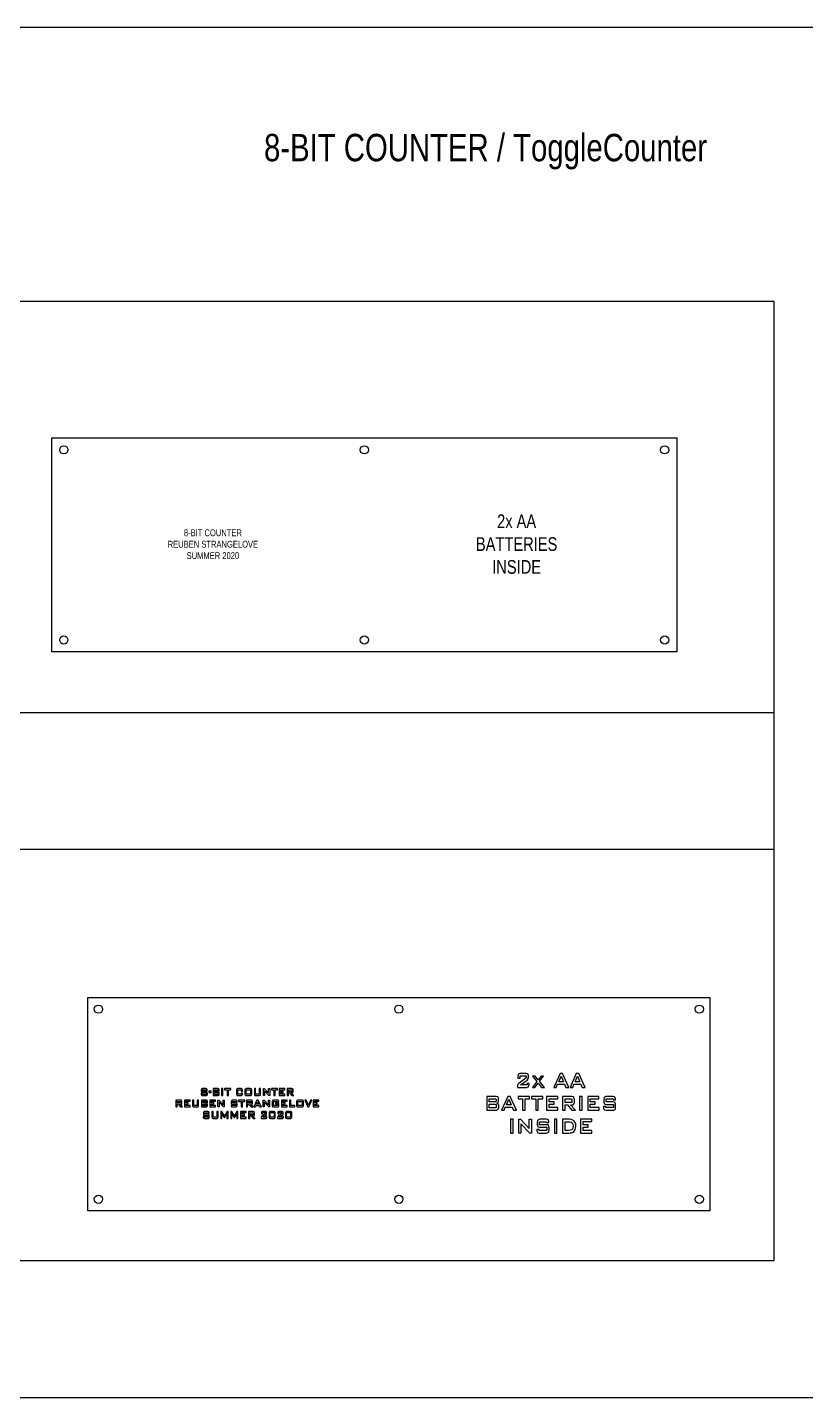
# Model space of a CAD drawing. Header units: inches. Extents: x 490 to 536, y 222.5 to 242.5.
# Drawn here: x 503.1 to 514.46, y 222.46 to 242.46 of the extents above; entities that cross this region are included whole.
import ezdxf

# ---------------------------------------------------------------- set-up
doc = ezdxf.new("R2010")
doc.units = ezdxf.units.IN
doc.header["$MEASUREMENT"] = 0
doc.styles.get("Standard").update_dxf_attribs({"font": 'arial.ttf'})

msp = doc.modelspace()

# ---------------------------------------------------------------- linework, layer by layer
at = {"color": 1}
msp.add_line((514.004, 230.456), (514.004, 232.456), dxfattribs=at)
at = {"color": 3}
for points in [[(490.004, 222.456), (536.004, 222.456), (536.004, 242.456), (490.004, 242.456)], [(492.004, 232.456), (514.004, 232.456), (514.004, 238.456), (492.004, 238.456)], [(492.004, 224.456), (514.004, 224.456), (514.004, 230.456), (492.004, 230.456)]]:
    msp.add_lwpolyline(points, close=True, dxfattribs=at)
at = {"color": 1}
for points in [[(512.583, 233.34), (503.458, 233.34), (503.458, 236.465), (512.583, 236.465)], [(513.068, 225.184), (503.983, 225.184), (503.983, 228.294), (513.068, 228.294)]]:
    msp.add_lwpolyline(points, close=True, dxfattribs=at)
at = {"color": 2, "linetype": 'ByBlock', "flags": 128}
for points in [[(510.417, 227.133), (510.417, 227.145), (510.417, 227.153), (510.411, 227.177), (510.405, 227.18), (510.382, 227.185), (510.299, 227.185), (510.289, 227.185), (510.27, 227.177), (510.267, 227.174), (510.263, 227.145), (510.263, 227.119), (510.295, 227.119), (510.295, 227.151), (510.385, 227.151), (510.385, 227.125), (510.275, 227.039), (510.258, 227.023), (510.255, 227.003), (510.255, 226.984), (510.39, 226.984), (510.399, 226.986), (510.419, 226.994), (510.42, 226.997), (510.426, 227.024), (510.426, 227.039), (510.396, 227.039), (510.396, 227.021), (510.302, 227.021), (510.397, 227.091), (510.414, 227.11)], [(510.653, 226.984), (510.579, 227.073), (510.639, 227.148), (510.602, 227.148), (510.559, 227.096), (510.517, 227.148), (510.474, 227.148), (510.54, 227.069), (510.474, 226.984), (510.512, 226.984), (510.558, 227.046), (510.608, 226.984)], [(510.913, 227.185), (510.878, 227.185), (510.787, 226.984), (510.824, 226.984), (510.842, 227.029), (510.943, 227.029), (510.963, 226.984), (511.005, 226.984)], [(510.928, 227.064), (510.859, 227.064), (510.894, 227.147)], [(511.153, 227.185), (511.116, 227.185), (511.026, 226.984), (511.063, 226.984), (511.081, 227.029), (511.184, 227.029), (511.202, 226.984), (511.245, 226.984)], [(511.168, 227.064), (511.098, 227.064), (511.133, 227.147)], [(505.723, 226.924), (505.726, 226.936), (505.726, 226.945), (505.726, 226.949), (505.723, 226.961), (505.72, 226.962), (505.709, 226.966), (505.658, 226.966), (505.653, 226.964), (505.644, 226.961), (505.643, 226.959), (505.639, 226.945), (505.639, 226.936), (505.644, 226.924), (505.644, 226.922), (505.655, 226.916), (505.652, 226.916), (505.643, 226.91), (505.638, 226.896), (505.638, 226.887), (505.639, 226.881), (505.643, 226.87), (505.646, 226.867), (505.658, 226.865), (505.709, 226.865), (505.715, 226.865), (505.724, 226.87), (505.726, 226.871), (505.729, 226.887), (505.729, 226.896), (505.729, 226.898), (505.724, 226.91), (505.723, 226.913), (505.712, 226.916), (505.714, 226.918)], [(505.712, 226.899), (505.712, 226.891), (505.71, 226.885), (505.704, 226.882), (505.663, 226.882), (505.656, 226.885), (505.655, 226.891), (505.655, 226.899), (505.656, 226.907), (505.663, 226.908), (505.704, 226.908), (505.71, 226.907)], [(505.71, 226.939), (505.71, 226.933), (505.709, 226.927), (505.703, 226.924), (505.664, 226.924), (505.658, 226.927), (505.656, 226.933), (505.656, 226.939), (505.658, 226.945), (505.664, 226.949), (505.703, 226.949), (505.709, 226.945)], [(505.786, 226.927), (505.751, 226.927), (505.751, 226.907), (505.786, 226.907)], [(505.902, 226.898), (505.899, 226.91), (505.897, 226.911), (505.888, 226.916), (505.897, 226.922), (505.902, 226.933), (505.902, 226.945), (505.902, 226.949), (505.897, 226.961), (505.896, 226.962), (505.883, 226.966), (505.815, 226.966), (505.815, 226.865), (505.879, 226.865), (505.887, 226.865), (505.896, 226.87), (505.899, 226.871), (505.902, 226.884)], [(505.885, 226.941), (505.885, 226.931), (505.882, 226.927), (505.876, 226.925), (505.834, 226.925), (505.834, 226.949), (505.876, 226.949), (505.882, 226.947)], [(505.885, 226.899), (505.885, 226.891), (505.883, 226.885), (505.876, 226.882), (505.834, 226.882), (505.834, 226.908), (505.876, 226.908), (505.883, 226.907)], [(505.956, 226.966), (505.937, 226.966), (505.937, 226.865), (505.956, 226.865)], [(506.072, 226.947), (506.072, 226.966), (505.979, 226.966), (505.979, 226.947), (506.016, 226.947), (506.016, 226.865), (506.035, 226.865), (506.035, 226.947)], [(506.24, 226.941), (506.24, 226.949), (506.235, 226.959), (506.232, 226.962), (506.22, 226.966), (506.172, 226.966), (506.166, 226.964), (506.157, 226.959), (506.155, 226.956), (506.152, 226.941), (506.152, 226.888), (506.154, 226.881), (506.157, 226.87), (506.16, 226.867), (506.172, 226.865), (506.22, 226.865), (506.228, 226.865), (506.235, 226.87), (506.239, 226.873), (506.24, 226.888), (506.24, 226.901), (506.222, 226.901), (506.222, 226.884), (506.172, 226.884), (506.172, 226.947), (506.222, 226.947), (506.222, 226.931), (506.24, 226.931)], [(506.376, 226.941), (506.375, 226.949), (506.371, 226.959), (506.368, 226.962), (506.356, 226.966), (506.297, 226.966), (506.29, 226.964), (506.28, 226.959), (506.279, 226.956), (506.277, 226.941), (506.277, 226.888), (506.277, 226.881), (506.28, 226.87), (506.285, 226.867), (506.297, 226.865), (506.356, 226.865), (506.362, 226.865), (506.371, 226.87), (506.373, 226.873), (506.376, 226.888)], [(506.296, 226.947), (506.357, 226.947), (506.357, 226.884), (506.296, 226.884)], [(506.486, 226.966), (506.486, 226.884), (506.433, 226.884), (506.433, 226.966), (506.415, 226.966), (506.415, 226.888), (506.415, 226.881), (506.419, 226.87), (506.422, 226.867), (506.435, 226.865), (506.486, 226.865), (506.492, 226.865), (506.501, 226.87), (506.503, 226.873), (506.504, 226.888), (506.504, 226.966)], [(506.64, 226.865), (506.628, 226.865), (506.563, 226.933), (506.563, 226.865), (506.546, 226.865), (506.546, 226.966), (506.558, 226.966), (506.623, 226.898), (506.623, 226.966), (506.64, 226.966)], [(506.754, 226.947), (506.754, 226.966), (506.663, 226.966), (506.663, 226.947), (506.699, 226.947), (506.699, 226.865), (506.717, 226.865), (506.717, 226.947)], [(506.796, 226.884), (506.796, 226.908), (506.833, 226.908), (506.833, 226.925), (506.796, 226.925), (506.796, 226.949), (506.859, 226.949), (506.859, 226.966), (506.778, 226.966), (506.778, 226.865), (506.861, 226.865), (506.861, 226.884)], [(506.981, 226.945), (506.981, 226.949), (506.977, 226.961), (506.975, 226.962), (506.963, 226.966), (506.895, 226.966), (506.895, 226.865), (506.913, 226.865), (506.913, 226.902), (506.93, 226.902), (506.963, 226.865), (506.989, 226.865), (506.952, 226.902), (506.963, 226.902), (506.968, 226.902), (506.977, 226.907), (506.978, 226.908), (506.981, 226.922)], [(506.963, 226.939), (506.963, 226.927), (506.961, 226.921), (506.955, 226.919), (506.913, 226.919), (506.913, 226.947), (506.955, 226.947), (506.961, 226.945)], [(509.983, 226.717), (509.975, 226.743), (509.973, 226.743), (509.954, 226.755), (509.973, 226.765), (509.981, 226.788), (509.981, 226.813), (509.981, 226.818), (509.973, 226.842), (509.969, 226.845), (509.946, 226.851), (509.808, 226.851), (509.808, 226.651), (509.935, 226.651), (509.952, 226.652), (509.97, 226.661), (509.975, 226.664), (509.983, 226.69)], [(509.947, 226.804), (509.947, 226.785), (509.943, 226.775), (509.929, 226.772), (509.845, 226.772), (509.845, 226.819), (509.929, 226.819), (509.943, 226.816)], [(510.151, 226.851), (510.114, 226.851), (510.024, 226.651), (510.061, 226.651), (510.079, 226.695), (510.181, 226.695), (510.2, 226.651), (510.241, 226.651)], [(510.165, 226.73), (510.096, 226.73), (510.131, 226.813)], [(510.43, 226.816), (510.43, 226.851), (510.268, 226.851), (510.268, 226.816), (510.33, 226.816), (510.33, 226.651), (510.368, 226.651), (510.368, 226.816)], [(510.626, 226.816), (510.626, 226.851), (510.46, 226.851), (510.46, 226.816), (510.524, 226.816), (510.524, 226.651), (510.561, 226.651), (510.561, 226.816)], [(510.719, 226.689), (510.719, 226.738), (510.792, 226.738), (510.792, 226.773), (510.719, 226.773), (510.719, 226.818), (510.846, 226.818), (510.846, 226.851), (510.68, 226.851), (510.68, 226.651), (510.847, 226.651), (510.847, 226.689)], [(511.089, 226.813), (511.087, 226.818), (511.08, 226.842), (511.075, 226.845), (511.052, 226.851), (510.914, 226.851), (510.914, 226.651), (510.951, 226.651), (510.951, 226.727), (510.986, 226.727), (511.052, 226.651), (511.106, 226.651), (511.031, 226.727), (511.052, 226.727), (511.06, 226.727), (511.08, 226.736), (511.081, 226.738), (511.089, 226.765)], [(511.052, 226.801), (511.052, 226.776), (511.049, 226.764), (511.035, 226.761), (510.951, 226.761), (510.951, 226.816), (511.035, 226.816), (511.049, 226.813)], [(511.2, 226.851), (511.164, 226.851), (511.164, 226.651), (511.2, 226.651)], [(511.32, 226.689), (511.32, 226.738), (511.393, 226.738), (511.393, 226.773), (511.32, 226.773), (511.32, 226.818), (511.447, 226.818), (511.447, 226.851), (511.283, 226.851), (511.283, 226.651), (511.448, 226.651), (511.448, 226.689)], [(511.689, 226.807), (511.687, 226.818), (511.679, 226.842), (511.673, 226.847), (511.649, 226.851), (511.558, 226.851), (511.545, 226.85), (511.526, 226.84), (511.522, 226.834), (511.519, 226.804), (511.519, 226.782), (511.519, 226.767), (511.526, 226.744), (511.532, 226.739), (511.558, 226.735), (511.658, 226.735), (511.658, 226.689), (511.545, 226.689), (511.545, 226.704), (511.511, 226.704), (511.511, 226.698), (511.513, 226.684), (511.52, 226.661), (511.526, 226.655), (511.551, 226.651), (511.65, 226.651), (511.664, 226.652), (511.682, 226.661), (511.687, 226.669), (511.69, 226.698), (511.69, 226.726), (511.69, 226.739), (511.682, 226.762), (511.675, 226.769), (511.65, 226.773), (511.551, 226.773), (511.551, 226.816), (511.655, 226.816), (511.655, 226.802), (511.689, 226.804)], [(505.357, 226.779), (505.357, 226.782), (505.352, 226.794), (505.351, 226.796), (505.338, 226.799), (505.27, 226.799), (505.27, 226.698), (505.289, 226.698), (505.289, 226.735), (505.306, 226.735), (505.338, 226.698), (505.365, 226.698), (505.327, 226.735), (505.338, 226.735), (505.343, 226.735), (505.352, 226.74), (505.354, 226.741), (505.357, 226.755)], [(505.338, 226.772), (505.338, 226.76), (505.337, 226.754), (505.331, 226.752), (505.289, 226.752), (505.289, 226.78), (505.331, 226.78), (505.337, 226.779)], [(505.412, 226.717), (505.412, 226.741), (505.449, 226.741), (505.449, 226.758), (505.412, 226.758), (505.412, 226.782), (505.476, 226.782), (505.476, 226.799), (505.394, 226.799), (505.394, 226.698), (505.477, 226.698), (505.477, 226.717)], [(505.582, 226.799), (505.582, 226.717), (505.53, 226.717), (505.53, 226.799), (505.511, 226.799), (505.511, 226.721), (505.511, 226.714), (505.516, 226.703), (505.519, 226.7), (505.531, 226.698), (505.582, 226.698), (505.588, 226.698), (505.598, 226.703), (505.599, 226.706), (505.601, 226.721), (505.601, 226.799)], [(505.729, 226.731), (505.726, 226.743), (505.726, 226.745), (505.715, 226.749), (505.726, 226.755), (505.729, 226.766), (505.729, 226.779), (505.729, 226.782), (505.724, 226.794), (505.723, 226.796), (505.71, 226.799), (505.643, 226.799), (505.643, 226.698), (505.706, 226.698), (505.714, 226.698), (505.724, 226.703), (505.726, 226.704), (505.729, 226.717)], [(505.712, 226.774), (505.712, 226.765), (505.71, 226.76), (505.703, 226.758), (505.661, 226.758), (505.661, 226.782), (505.703, 226.782), (505.71, 226.78)], [(505.712, 226.732), (505.712, 226.725), (505.71, 226.718), (505.703, 226.715), (505.661, 226.715), (505.661, 226.741), (505.703, 226.741), (505.71, 226.74)], [(505.757, 226.609), (505.757, 226.615), (505.752, 226.626), (505.749, 226.629), (505.737, 226.632), (505.69, 226.632), (505.684, 226.63), (505.675, 226.626), (505.673, 226.623), (505.672, 226.607), (505.672, 226.596), (505.672, 226.589), (505.675, 226.578), (505.678, 226.575), (505.69, 226.573), (505.741, 226.573), (505.741, 226.55), (505.684, 226.55), (505.684, 226.558), (505.667, 226.558), (505.667, 226.555), (505.669, 226.547), (505.672, 226.536), (505.675, 226.533), (505.687, 226.531), (505.737, 226.531), (505.744, 226.531), (505.754, 226.536), (505.755, 226.539), (505.757, 226.555), (505.757, 226.568), (505.757, 226.576), (505.754, 226.587), (505.749, 226.59), (505.737, 226.592), (505.687, 226.592), (505.687, 226.613), (505.74, 226.613), (505.74, 226.607), (505.757, 226.607)], [(505.785, 226.717), (505.785, 226.741), (505.822, 226.741), (505.822, 226.758), (505.785, 226.758), (505.785, 226.782), (505.848, 226.782), (505.848, 226.799), (505.766, 226.799), (505.766, 226.698), (505.848, 226.698), (505.848, 226.717)], [(505.868, 226.632), (505.868, 226.55), (505.814, 226.55), (505.814, 226.632), (505.795, 226.632), (505.795, 226.555), (505.797, 226.547), (505.8, 226.536), (505.803, 226.533), (505.815, 226.531), (505.866, 226.531), (505.873, 226.531), (505.882, 226.536), (505.883, 226.539), (505.887, 226.555), (505.887, 226.632)], [(505.976, 226.698), (505.964, 226.698), (505.899, 226.766), (505.899, 226.698), (505.882, 226.698), (505.882, 226.799), (505.896, 226.799), (505.959, 226.731), (505.959, 226.799), (505.976, 226.799)], [(506.032, 226.632), (506.016, 226.632), (505.979, 226.57), (505.942, 226.632), (505.927, 226.632), (505.927, 226.531), (505.942, 226.531), (505.942, 226.599), (505.976, 226.544), (505.981, 226.544), (506.015, 226.599), (506.015, 226.531), (506.032, 226.531)], [(506.175, 226.632), (506.16, 226.632), (506.123, 226.57), (506.086, 226.632), (506.07, 226.632), (506.07, 226.531), (506.086, 226.531), (506.086, 226.599), (506.12, 226.544), (506.124, 226.544), (506.158, 226.599), (506.158, 226.531), (506.175, 226.531)], [(506.163, 226.775), (506.163, 226.782), (506.158, 226.793), (506.155, 226.796), (506.143, 226.799), (506.098, 226.799), (506.09, 226.797), (506.083, 226.793), (506.08, 226.789), (506.078, 226.774), (506.078, 226.763), (506.078, 226.755), (506.083, 226.745), (506.086, 226.741), (506.098, 226.74), (506.148, 226.74), (506.148, 226.717), (506.092, 226.717), (506.092, 226.725), (506.075, 226.725), (506.075, 226.721), (506.075, 226.714), (506.08, 226.703), (506.083, 226.7), (506.095, 226.698), (506.144, 226.698), (506.151, 226.698), (506.16, 226.703), (506.161, 226.706), (506.165, 226.721), (506.165, 226.735), (506.165, 226.743), (506.16, 226.754), (506.157, 226.757), (506.144, 226.758), (506.095, 226.758), (506.095, 226.78), (506.146, 226.78), (506.146, 226.774), (506.163, 226.774)], [(506.277, 226.78), (506.277, 226.799), (506.185, 226.799), (506.185, 226.78), (506.222, 226.78), (506.222, 226.698), (506.24, 226.698), (506.24, 226.78)], [(506.232, 226.55), (506.232, 226.575), (506.27, 226.575), (506.27, 226.592), (506.232, 226.592), (506.232, 226.615), (506.296, 226.615), (506.296, 226.632), (506.214, 226.632), (506.214, 226.531), (506.297, 226.531), (506.297, 226.55)], [(506.387, 226.779), (506.385, 226.782), (506.382, 226.794), (506.379, 226.796), (506.368, 226.799), (506.3, 226.799), (506.3, 226.698), (506.317, 226.698), (506.317, 226.735), (506.336, 226.735), (506.368, 226.698), (506.395, 226.698), (506.357, 226.735), (506.368, 226.735), (506.371, 226.735), (506.382, 226.74), (506.382, 226.741), (506.387, 226.755)], [(506.368, 226.772), (506.368, 226.76), (506.367, 226.754), (506.359, 226.752), (506.317, 226.752), (506.317, 226.78), (506.359, 226.78), (506.367, 226.779)], [(506.418, 226.612), (506.418, 226.615), (506.413, 226.627), (506.412, 226.629), (506.399, 226.632), (506.331, 226.632), (506.331, 226.531), (506.35, 226.531), (506.35, 226.568), (506.367, 226.568), (506.399, 226.531), (506.425, 226.531), (506.39, 226.568), (506.399, 226.568), (506.404, 226.568), (506.413, 226.573), (506.415, 226.575), (506.418, 226.589)], [(506.399, 226.606), (506.399, 226.593), (506.398, 226.589), (506.392, 226.585), (506.35, 226.585), (506.35, 226.613), (506.392, 226.613), (506.398, 226.612)], [(506.472, 226.799), (506.453, 226.799), (506.409, 226.698), (506.427, 226.698), (506.436, 226.72), (506.487, 226.72), (506.496, 226.698), (506.518, 226.698)], [(506.48, 226.738), (506.444, 226.738), (506.463, 226.779)], [(506.594, 226.612), (506.594, 226.615), (506.591, 226.627), (506.589, 226.629), (506.577, 226.632), (506.535, 226.632), (506.531, 226.63), (506.521, 226.627), (506.52, 226.626), (506.517, 226.612), (506.517, 226.598), (506.532, 226.598), (506.532, 226.615), (506.578, 226.615), (506.578, 226.601), (506.523, 226.559), (506.515, 226.55), (506.514, 226.541), (506.514, 226.531), (506.58, 226.531), (506.585, 226.531), (506.595, 226.534), (506.595, 226.536), (506.598, 226.55), (506.598, 226.559), (506.583, 226.559), (506.583, 226.548), (506.537, 226.548), (506.585, 226.585), (506.592, 226.593), (506.594, 226.606)], [(506.637, 226.698), (506.625, 226.698), (506.56, 226.766), (506.56, 226.698), (506.543, 226.698), (506.543, 226.799), (506.557, 226.799), (506.62, 226.731), (506.62, 226.799), (506.637, 226.799)], [(506.72, 226.607), (506.72, 226.615), (506.716, 226.626), (506.714, 226.629), (506.702, 226.632), (506.648, 226.632), (506.643, 226.63), (506.634, 226.626), (506.631, 226.623), (506.629, 226.607), (506.629, 226.555), (506.629, 226.547), (506.634, 226.536), (506.636, 226.534), (506.648, 226.531), (506.702, 226.531), (506.708, 226.531), (506.716, 226.536), (506.719, 226.539), (506.72, 226.555)], [(506.646, 226.615), (506.703, 226.615), (506.703, 226.548), (506.646, 226.548)], [(506.771, 226.775), (506.771, 226.782), (506.767, 226.793), (506.764, 226.796), (506.751, 226.799), (506.696, 226.799), (506.69, 226.797), (506.68, 226.793), (506.679, 226.789), (506.677, 226.774), (506.677, 226.721), (506.677, 226.714), (506.68, 226.703), (506.683, 226.7), (506.696, 226.698), (506.751, 226.698), (506.759, 226.698), (506.767, 226.703), (506.77, 226.706), (506.771, 226.721), (506.771, 226.755), (506.724, 226.755), (506.724, 226.738), (506.753, 226.738), (506.753, 226.717), (506.696, 226.717), (506.696, 226.78), (506.753, 226.78), (506.753, 226.772), (506.771, 226.772)], [(506.835, 226.612), (506.835, 226.615), (506.83, 226.627), (506.829, 226.629), (506.816, 226.632), (506.775, 226.632), (506.77, 226.63), (506.761, 226.627), (506.759, 226.626), (506.756, 226.612), (506.756, 226.598), (506.773, 226.598), (506.773, 226.615), (506.818, 226.615), (506.818, 226.601), (506.762, 226.559), (506.754, 226.55), (506.753, 226.541), (506.753, 226.531), (506.819, 226.531), (506.825, 226.531), (506.835, 226.534), (506.835, 226.536), (506.838, 226.55), (506.838, 226.559), (506.824, 226.559), (506.824, 226.548), (506.778, 226.548), (506.824, 226.585), (506.833, 226.593), (506.835, 226.606)], [(506.83, 226.717), (506.83, 226.741), (506.866, 226.741), (506.866, 226.758), (506.83, 226.758), (506.83, 226.782), (506.893, 226.782), (506.893, 226.799), (506.81, 226.799), (506.81, 226.698), (506.893, 226.698), (506.893, 226.717)], [(506.96, 226.607), (506.96, 226.615), (506.957, 226.626), (506.954, 226.629), (506.941, 226.632), (506.887, 226.632), (506.883, 226.63), (506.873, 226.626), (506.872, 226.623), (506.869, 226.607), (506.869, 226.555), (506.87, 226.547), (506.873, 226.536), (506.876, 226.534), (506.887, 226.531), (506.941, 226.531), (506.947, 226.531), (506.957, 226.536), (506.958, 226.539), (506.96, 226.555)], [(506.886, 226.615), (506.943, 226.615), (506.943, 226.548), (506.886, 226.548)], [(506.946, 226.717), (506.946, 226.799), (506.927, 226.799), (506.927, 226.698), (507.006, 226.698), (507.006, 226.717)], [(507.131, 226.774), (507.13, 226.782), (507.127, 226.793), (507.123, 226.796), (507.111, 226.799), (507.052, 226.799), (507.045, 226.797), (507.035, 226.793), (507.034, 226.789), (507.032, 226.774), (507.032, 226.721), (507.032, 226.714), (507.035, 226.703), (507.04, 226.7), (507.052, 226.698), (507.111, 226.698), (507.117, 226.698), (507.127, 226.703), (507.128, 226.706), (507.131, 226.721)], [(507.051, 226.78), (507.113, 226.78), (507.113, 226.717), (507.051, 226.717)], [(507.235, 226.799), (507.204, 226.726), (507.171, 226.799), (507.151, 226.799), (507.196, 226.698), (507.21, 226.698), (507.253, 226.799)], [(507.293, 226.717), (507.293, 226.741), (507.33, 226.741), (507.33, 226.758), (507.293, 226.758), (507.293, 226.782), (507.357, 226.782), (507.357, 226.799), (507.275, 226.799), (507.275, 226.698), (507.358, 226.698), (507.358, 226.717)], [(509.947, 226.72), (509.947, 226.704), (509.944, 226.69), (509.929, 226.687), (509.845, 226.687), (509.845, 226.738), (509.929, 226.738), (509.944, 226.735)], [(510.194, 226.518), (510.155, 226.518), (510.155, 226.317), (510.194, 226.317)], [(510.463, 226.317), (510.437, 226.317), (510.308, 226.453), (510.308, 226.317), (510.275, 226.317), (510.275, 226.518), (510.301, 226.518), (510.429, 226.383), (510.429, 226.518), (510.463, 226.518)], [(510.716, 226.473), (510.716, 226.484), (510.708, 226.508), (510.7, 226.513), (510.676, 226.518), (510.585, 226.518), (510.572, 226.516), (510.555, 226.507), (510.55, 226.501), (510.546, 226.47), (510.546, 226.449), (510.547, 226.433), (510.555, 226.41), (510.561, 226.406), (510.585, 226.401), (510.685, 226.401), (510.685, 226.355), (510.572, 226.355), (510.572, 226.371), (510.54, 226.371), (510.54, 226.364), (510.54, 226.351), (510.547, 226.328), (510.555, 226.322), (510.579, 226.317), (510.679, 226.317), (510.692, 226.319), (510.709, 226.328), (510.714, 226.335), (510.719, 226.364), (510.719, 226.392), (510.717, 226.406), (510.709, 226.429), (510.703, 226.435), (510.679, 226.439), (510.578, 226.439), (510.578, 226.482), (510.683, 226.482), (510.683, 226.469), (510.716, 226.47)], [(510.833, 226.518), (510.795, 226.518), (510.795, 226.317), (510.833, 226.317)], [(511.107, 226.446), (511.098, 226.472), (511.086, 226.492), (511.083, 226.495), (511.064, 226.507), (511.043, 226.514), (511.017, 226.518), (510.914, 226.518), (510.914, 226.317), (511.008, 226.317), (511.028, 226.319), (511.047, 226.322), (511.054, 226.323), (511.073, 226.332), (511.086, 226.345), (511.1, 226.368), (511.106, 226.389), (511.109, 226.418)], [(511.066, 226.39), (511.054, 226.371), (511.047, 226.364), (511.028, 226.357), (511, 226.355), (510.951, 226.355), (510.951, 226.482), (511.018, 226.482), (511.04, 226.478), (511.057, 226.465), (511.066, 226.449), (511.07, 226.42)], [(511.214, 226.355), (511.214, 226.404), (511.288, 226.404), (511.288, 226.439), (511.214, 226.439), (511.214, 226.484), (511.341, 226.484), (511.341, 226.518), (511.178, 226.518), (511.178, 226.317), (511.343, 226.317), (511.343, 226.355)]]:
    msp.add_lwpolyline(points, close=True, dxfattribs=at)
at = {"color": 1}
for centre in [(503.633, 236.29), (508.02, 236.29), (512.407, 236.29), (503.633, 233.515), (508.02, 233.515), (512.407, 233.515), (504.138, 228.126), (508.525, 228.126), (512.912, 228.126), (504.138, 225.351), (508.525, 225.351), (512.912, 225.351)]:
    msp.add_circle(centre, 0.06, dxfattribs=at)

# ---------------------------------------------------------------- texts
at = {"color": 3, "linetype": 'ByBlock', "insert": (506.556, 240.902), "char_height": 0.4, "attachment_point": 1}
msp.add_mtext_dynamic_manual_height_columns('{\\fBankGothic|b0|i0|c0|p34;\\W0.8;8-BIT COUNTER / ToggleCounter}', width=14.82478, gutter_width=9.537, heights=[0.572], dxfattribs=at)
at = {"color": 2, "linetype": 'ByBlock', "attachment_point": 1}
for s, width, heights, insert, char_height in [('\\pxqc;{\\fBankGothic|b0|i0|c0|p34;\\W0.8;2x AA \\PBATTERIES\\PINSIDE}', 3.30877, [1.351], (508.59, 235.348), 0.2), ('\\pxqc;{\\fBankGothic|b0|i0|c0|p34;\\W0.8;8-BIT COUNTER\\PREUBEN STRANGELOVE\\PSUMMER 2020}', 2.99832, [0.692], (504.31, 235.129), 0.1)]:
    msp.add_mtext_dynamic_manual_height_columns(s, width=width, gutter_width=9.537, heights=heights, dxfattribs=dict(at, insert=insert, char_height=char_height))

doc.saveas('drawing.dxf')
